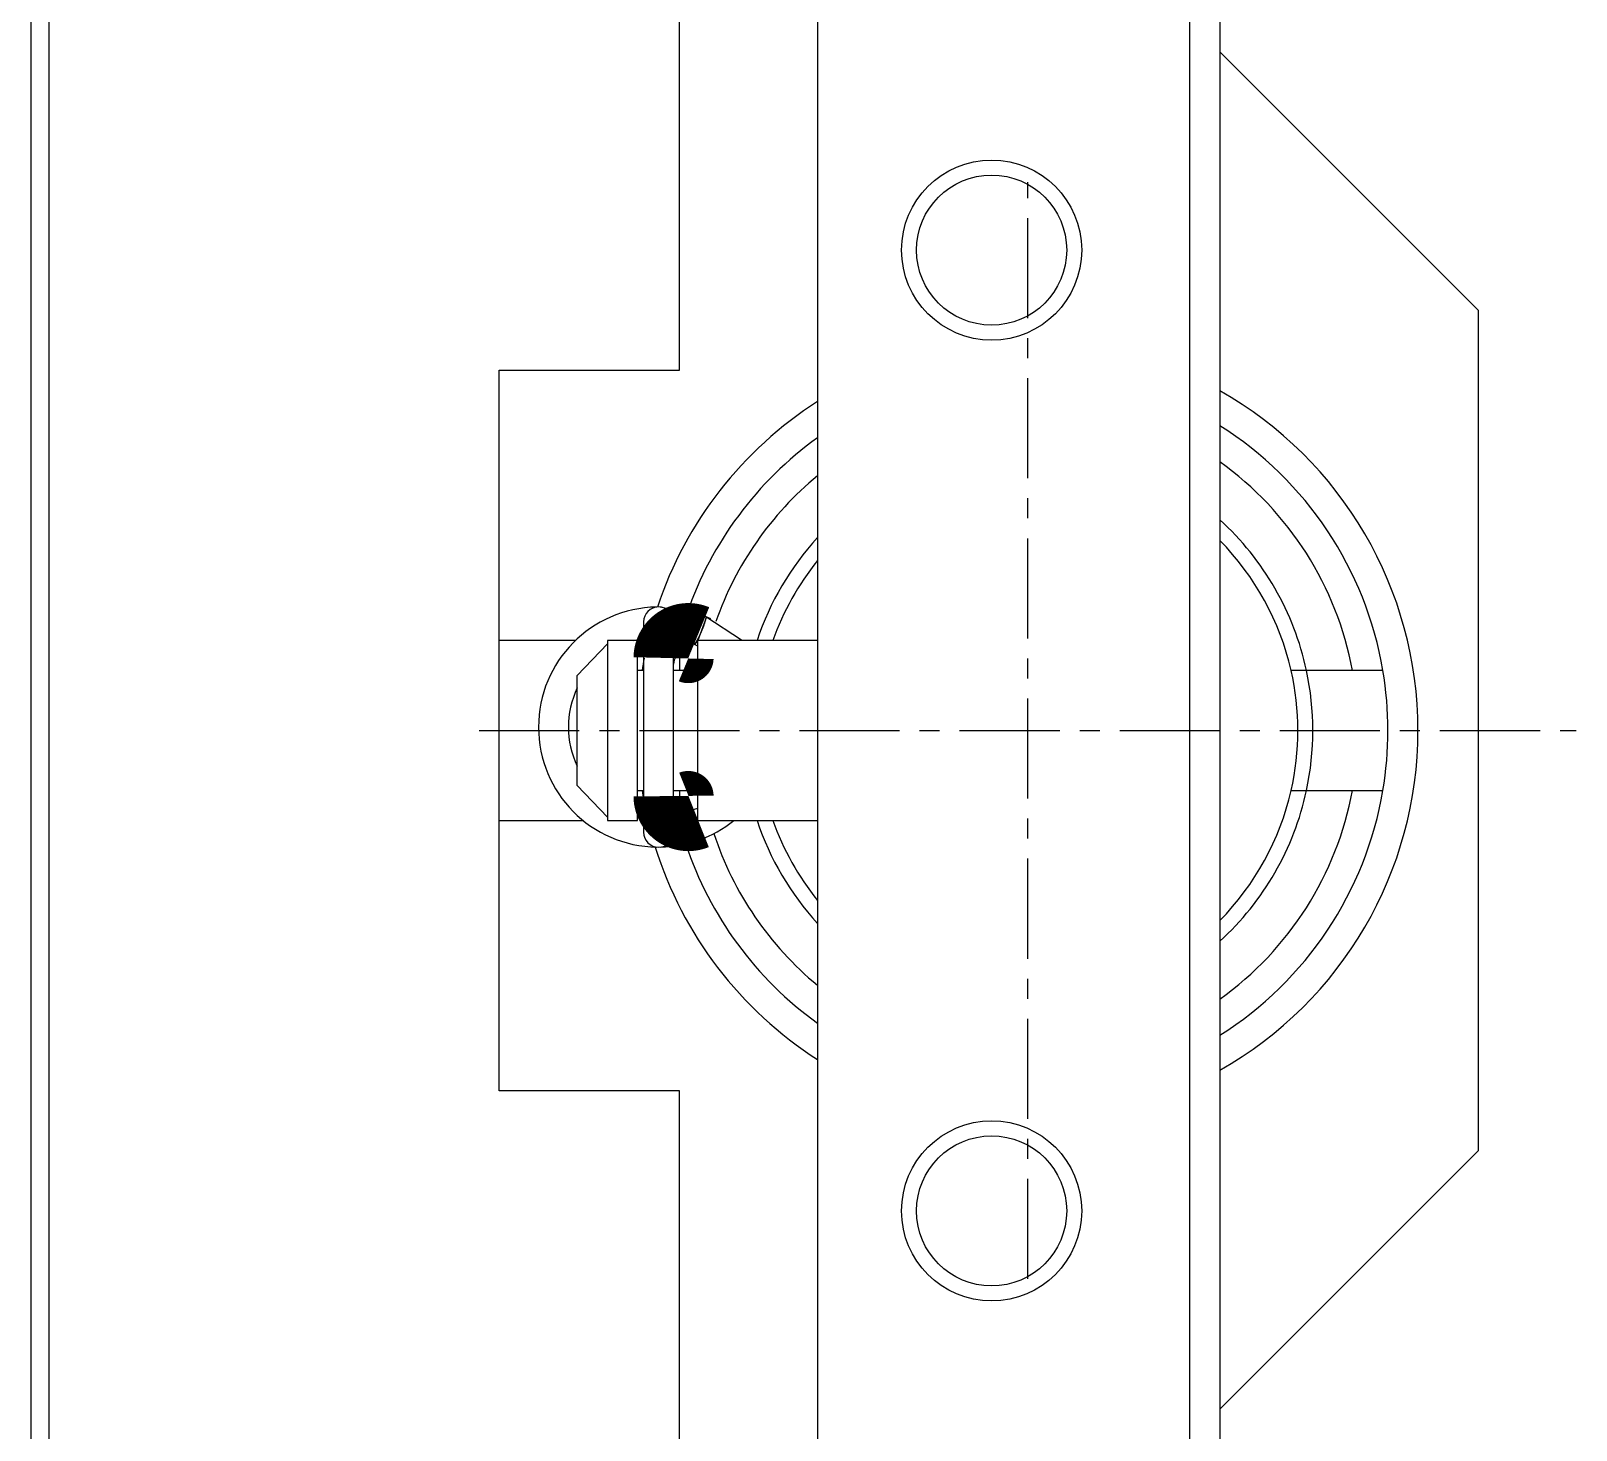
# Model space of a CAD drawing. Extents: x 92 to 449, y 62 to 331.
# Drawn here: x 110.42 to 129.72, y 171.6 to 189.07 of the extents above; entities that cross this region are included whole.
import ezdxf

# ---------------------------------------------------------------- set-up
doc = ezdxf.new("R2010")
doc.units = 0
doc.linetypes.add('CENTER', pattern=[2, 1.25, -0.25, 0.25, -0.25])
doc.layers.get('0').update_dxf_attribs({"linetype": 'CONTINUOUS'})

msp = doc.modelspace()

# ---------------------------------------------------------------- linework, layer by layer
at = {"color": 7, "linetype": 'CONTINUOUS'}
for p, q in [((125.2656383657652, 202.45762102235), (125.2656383657652, 158.2076210223501)), ((110.6406383657652, 202.0826210223503), (110.6406383657652, 158.5826210223501)), ((124.8906383657652, 158.5826210223501), (124.8906383657652, 202.0826210223503)), ((110.4156383657652, 195.3326210223502), (110.4156383657652, 165.3326210223502)), ((120.2406383657652, 194.58262102235), (120.2406383657652, 166.0826210223502)), ((118.5156383657652, 184.8326210223502), (118.5156383657652, 189.70762102235)), ((128.4906383657652, 185.58262102235), (125.2656383657652, 188.8076210223503)), ((128.4906383657652, 185.58262102235), (128.4906383657652, 175.0826210223501)), ((116.2656383657652, 181.1388710223502), (116.2656383657652, 184.8326210223502)), ((116.2656383657652, 184.8326210223502), (118.5156383657652, 184.8326210223502)), ((118.8503153657652, 181.7512090223503), (118.2770483657652, 181.8742230223502)), ((118.0674193657652, 181.6878580223503), (118.0674193657652, 179.06285802235)), ((118.8457003657652, 181.75411702235), (118.4270963657652, 181.7619910223502)), ((118.4424193657652, 179.06285802235), (118.4424193657652, 181.6878580223503)), ((118.8521473657652, 181.75042702235), (118.7438863657652, 181.4554100223502)), ((119.2902563657652, 181.4593980223502), (118.8453163657652, 181.7533740223503)), ((118.9065043657652, 181.72551102235), (118.8503153657652, 181.7512090223503)), ((117.2184253657652, 181.45762102235), (116.2656383657652, 181.45762102235)), ((117.990638365765, 181.45762102235), (117.6156383657652, 181.45762102235)), ((117.6156383657652, 181.45762102235), (117.6156383657652, 181.4168830223503)), ((117.9464943657652, 181.45791702235), (118.0673983657652, 181.4854110223502)), ((117.990638365765, 179.2076210223501), (117.990638365765, 181.45762102235)), ((118.7438863657652, 181.4554100223502), (118.7052633657652, 181.40719702235)), ((120.2406383657652, 181.45762102235), (118.7406383657652, 181.45762102235)), ((118.7406383657652, 181.45762102235), (118.7406383657652, 179.2076210223501)), ((117.2406383657652, 181.02000702235), (117.6156383657652, 181.4168830223503)), ((117.6156383657652, 181.4168830223503), (117.6156383657652, 179.2483590223502)), ((118.5156383657652, 181.38627302235), (118.5156383657652, 181.0826210223502)), ((118.6984413657652, 181.4101480223503), (118.7407183657652, 181.39095902235)), ((116.2656383657652, 179.5263710223503), (116.2656383657652, 181.1388710223502)), ((118.0674193657652, 181.0826210223502), (117.990638365765, 181.0826210223502)), ((118.0674193657652, 181.0826210223502), (117.990638365765, 181.0826210223502)), ((118.5155943657652, 181.0826210223502), (118.4424103657652, 181.0826210223502)), ((118.5156383657652, 181.0826210223502), (118.4424193657652, 181.0826210223502)), ((118.5156383657652, 181.0826210223502), (118.4424193657652, 181.0826210223502)), ((118.7406383657652, 181.0826210223502), (118.4424193657652, 181.0826210223502)), ((126.3482963657652, 181.0826210223502), (126.1562503657652, 181.0826210223502)), ((127.3026983657652, 181.0826210223502), (126.3482963657652, 181.0826210223502)), ((126.9218833657652, 181.0826210223502), (126.3482963657652, 181.0826210223502)), ((127.3026983657652, 181.0826210223502), (126.9218833657652, 181.0826210223502)), ((117.2406383657652, 179.6452350223501), (117.2406383657652, 181.02000702235)), ((116.2656383657652, 175.8326210223501), (116.2656383657652, 179.5263710223503)), ((117.6156383657652, 179.2483590223502), (117.2406383657652, 179.6452350223501)), ((117.990638365765, 179.5826210223502), (118.0674193657652, 179.5826210223502)), ((117.990638365765, 179.5826210223502), (118.0674193657652, 179.5826210223502)), ((118.4424103657652, 179.5826210223502), (118.5155943657652, 179.5826210223502)), ((118.4424193657652, 179.5826210223502), (118.5156383657652, 179.5826210223502)), ((118.4424193657652, 179.5826210223502), (118.7406383657652, 179.5826210223502)), ((118.5156383657652, 179.5825630223502), (118.5156383657652, 179.3644470223503)), ((126.1562503657652, 179.5826210223502), (126.3482963657652, 179.5826210223502)), ((126.3482963657652, 179.5826210223502), (126.9218833657652, 179.5826210223502)), ((126.9218833657652, 179.5826210223502), (127.3026983657652, 179.5826210223502)), ((118.7407203657652, 179.35995202235), (118.4424253657652, 179.2652860223502)), ((118.6992103657652, 179.3415550223502), (118.6969653657652, 179.34054002235)), ((116.2656383657652, 179.2076210223501), (117.315579365765, 179.2076210223501)), ((117.6156383657652, 179.2483590223502), (117.6156383657652, 179.2076210223501)), ((117.6156383657652, 179.2076210223501), (117.990638365765, 179.2076210223501)), ((118.0674073657651, 179.2654890223502), (117.9905633657652, 179.2812000223501)), ((118.7406383657652, 179.2076210223501), (120.2406383657652, 179.2076210223501)), ((118.7983363657652, 178.97881202235), (118.7990913657652, 178.9790570223503)), ((118.7990913657652, 178.9790570223503), (118.7998893657652, 178.9793180223503)), ((118.7998893657652, 178.9793180223503), (118.8010153657652, 178.97968902235)), ((118.8010153657652, 178.97968902235), (118.8017733657652, 178.97994002235)), ((118.8017733657652, 178.97994002235), (118.8028463657652, 178.98029702235)), ((118.8028463657652, 178.98029702235), (118.8041913657652, 178.9807480223503)), ((118.8041913657652, 178.9807480223503), (118.8061743657652, 178.9814200223502)), ((118.8061743657652, 178.9814200223502), (118.8081593657652, 178.9821010223502)), ((118.8081593657652, 178.9821010223502), (118.8118373657652, 178.9833850223502)), ((118.8118373657652, 178.9833850223502), (118.8457003657652, 178.9965980223503)), ((118.8426993657652, 178.9966830223502), (118.8445463657652, 178.9963540223502)), ((118.8445463657652, 178.9963540223502), (118.8442973657652, 178.99694702235)), ((118.5156383657652, 175.8326210223501), (116.2656383657652, 175.8326210223501)), ((118.5156383657652, 170.9576210223501), (118.5156383657652, 175.8326210223501)), ((125.2656383657652, 171.8576210223502), (128.4906383657652, 175.0826210223501))]:
    msp.add_line(p, q, dxfattribs=at)
at = {"color": 1, "linetype": 'CENTER'}
for p, q in [((122.8656383657652, 173.4826210223502), (122.8656383657652, 187.1826210223503)), ((116.0156383657652, 180.33262102235), (129.7156383657652, 180.33262102235))]:
    msp.add_line(p, q, dxfattribs=at)
at = {"color": 7, "linetype": 'CONTINUOUS', "const_width": 1}
for points in [[(118.4424193657652, 181.2364720223503), (118.4426213657651, 181.2451600223502), (118.4432623657652, 181.2543080223503), (118.4443423657652, 181.26341302235), (118.4458583657652, 181.27245602235), (118.4478083657652, 181.2814150223503), (118.4501863657652, 181.2902700223503), (118.4529883657652, 181.2990010223503), (118.456209365765, 181.30758802235), (118.4598433657652, 181.3160110223502), (118.4638813657652, 181.3242500223503), (118.4683163657652, 181.33228702235), (118.4731403657652, 181.34010102235), (118.4783413657652, 181.3476740223503), (118.4839103657652, 181.3549870223502), (118.4898363657652, 181.3620230223502), (118.4961053657652, 181.3687620223502), (118.5027043657652, 181.3751880223503), (118.5096203657652, 181.3812830223502), (118.5168363657652, 181.3870310223503), (118.5243373657651, 181.3924160223502), (118.5321063657652, 181.3974230223502), (118.5401243657652, 181.40203602235), (118.5483733657652, 181.40624302235), (118.5568313657652, 181.41003002235), (118.5654793657652, 181.4133860223502), (118.5742953657652, 181.41629902235), (118.5832563657652, 181.41876002235), (118.5923373657652, 181.4207600223502), (118.6015163657652, 181.42229302235), (118.6107683657652, 181.4233530223502), (118.6200673657652, 181.4239360223502), (118.6293883657652, 181.4240390223502), (118.6387043657652, 181.42366002235), (118.6479913657652, 181.4228020223503), (118.6572233657652, 181.42146602235), (118.6663733657652, 181.4196570223502), (118.6754163657652, 181.4173790223503), (118.6843293657652, 181.4146390223502), (118.6930863657652, 181.41144802235), (118.6980573657652, 181.4094050223503)], [(118.6980573657652, 179.3413110223502), (118.6891473657652, 179.33776902235), (118.6803473657652, 179.33479002235), (118.6713983657652, 179.33226402235), (118.6623243657652, 179.33019802235), (118.6531513657652, 179.3286000223502), (118.6439033657652, 179.3274760223503), (118.6346043657652, 179.3268290223503), (118.6252813657652, 179.3266630223502), (118.6159603657652, 179.3269780223502), (118.6066673657652, 179.32777302235), (118.5974273657652, 179.32904502235), (118.5882653657652, 179.3307920223502), (118.5792083657652, 179.3330060223503), (118.5702793657652, 179.3356820223501), (118.5615033657652, 179.3388100223502), (118.5529023657652, 179.3423800223503), (118.5445003657652, 179.34638202235), (118.5363173657652, 179.3508030223503), (118.5283753657652, 179.3556290223502), (118.5206923657652, 179.3608450223501), (118.5132883657652, 179.3664370223502), (118.5061793657652, 179.37238902235), (118.4993823657652, 179.3786830223502), (118.4929133657652, 179.3853020223502), (118.4867853657652, 179.3922280223503), (118.4810113657652, 179.3994420223502), (118.4756053657652, 179.4069270223502), (118.4705763657652, 179.41466102235), (118.4659363657652, 179.4226270223503), (118.4616933657652, 179.4308040223502), (118.4578553657652, 179.4391730223503), (118.4544313657652, 179.4477120223502), (118.4514263657652, 179.4564030223502), (118.4488463657652, 179.4652240223503), (118.4466963657652, 179.4741550223502), (118.4449793657652, 179.4831750223502), (118.4436993657652, 179.4922640223503), (118.4428573657652, 179.5014010223503), (118.4424563657652, 179.5105650223501), (118.4424193657652, 179.51424302235)]]:
    msp.add_lwpolyline(points, dxfattribs=at)
at = {"color": 7, "linetype": 'CONTINUOUS'}
for points in [[(118.6989999999999, 181.409, 0), (118.7, 181.409, 0), (118.7009999999999, 181.409, 0), (118.7009999999999, 181.41, 0), (118.702, 181.41, 0), (118.7029999999999, 181.41, 0), (118.7039999999998, 181.4109999999999, 0), (118.7049999999999, 181.412, 0), (118.7059999999999, 181.412, 0), (118.7059999999999, 181.4129999999999, 0), (118.707, 181.4139999999999, 0), (118.7089999999999, 181.4149999999999, 0), (118.71, 181.416, 0), (118.711, 181.418, 0), (118.7119999999999, 181.419, 0), (118.713, 181.4199999999999, 0), (118.714, 181.4219999999999, 0), (118.7159999999999, 181.424, 0), (118.717, 181.425, 0), (118.7179999999999, 181.427, 0), (118.72, 181.4289999999998, 0), (118.721, 181.4309999999999, 0), (118.7219999999999, 181.4329999999999, 0), (118.7239999999998, 181.4359999999998, 0), (118.7249999999998, 181.4379999999999, 0), (118.727, 181.44, 0), (118.7279999999998, 181.4429999999999, 0), (118.73, 181.4449999999999, 0), (118.732, 181.4479999999998, 0), (118.733, 181.451, 0), (118.735, 181.4529999999998, 0), (118.737, 181.4559999999999, 0), (118.738, 181.459, 0), (118.74, 181.4619999999999, 0), (118.742, 181.465, 0), (118.7429999999999, 181.4689999999999, 0), (118.745, 181.472, 0), (118.747, 181.475, 0), (118.7489999999999, 181.4779999999998, 0), (118.751, 181.482, 0), (118.752, 181.485, 0), (118.754, 181.489, 0), (118.7559999999999, 181.4919999999999, 0), (118.758, 181.4959999999999, 0), (118.7599999999999, 181.4999999999998, 0), (118.762, 181.5039999999999, 0), (118.764, 181.507, 0), (118.765, 181.5109999999999, 0), (118.767, 181.5149999999999, 0), (118.7689999999999, 181.519, 0), (118.771, 181.5229999999999, 0), (118.7729999999999, 181.5269999999999, 0), (118.775, 181.5309999999998, 0), (118.7769999999999, 181.535, 0), (118.7789999999999, 181.5389999999999, 0), (118.7799999999999, 181.543, 0), (118.782, 181.5469999999999, 0), (118.784, 181.552, 0), (118.786, 181.5559999999999, 0), (118.788, 181.56, 0), (118.79, 181.5639999999999, 0), (118.792, 181.568, 0), (118.7929999999999, 181.5729999999998, 0), (118.795, 181.577, 0), (118.797, 181.5809999999999, 0), (118.7989999999998, 181.585, 0), (118.801, 181.59, 0), (118.802, 181.5939999999999, 0), (118.8039999999999, 181.5979999999999, 0), (118.8059999999999, 181.6019999999998, 0), (118.8069999999999, 181.606, 0), (118.809, 181.6109999999999, 0), (118.8109999999998, 181.615, 0), (118.812, 181.619, 0), (118.8139999999998, 181.623, 0), (118.815, 181.627, 0), (118.8169999999999, 181.6309999999998, 0), (118.819, 181.6349999999999, 0), (118.8199999999998, 181.639, 0), (118.8209999999999, 181.643, 0), (118.8229999999998, 181.6469999999999, 0), (118.8239999999999, 181.6509999999999, 0), (118.8259999999999, 181.655, 0), (118.827, 181.6589999999999, 0), (118.8279999999999, 181.6629999999999, 0), (118.8299999999999, 181.6659999999999, 0), (118.8309999999999, 181.6699999999999, 0), (118.832, 181.674, 0), (118.833, 181.6769999999999, 0), (118.8339999999999, 181.6809999999999, 0), (118.835, 181.684, 0), (118.836, 181.687, 0), (118.837, 181.6909999999998, 0), (118.8379999999998, 181.6939999999999, 0), (118.839, 181.6969999999998, 0), (118.84, 181.6999999999999, 0), (118.8409999999999, 181.703, 0), (118.842, 181.7059999999999, 0), (118.8429999999998, 181.709, 0), (118.8429999999998, 181.7119999999999, 0), (118.8439999999998, 181.7149999999998, 0), (118.845, 181.717, 0), (118.845, 181.7199999999999, 0), (118.846, 181.722, 0), (118.846, 181.7249999999999, 0), (118.8469999999999, 181.727, 0), (118.8469999999999, 181.729, 0), (118.8469999999999, 181.732, 0), (118.8479999999999, 181.734, 0), (118.8479999999999, 181.7359999999999, 0), (118.8479999999999, 181.7379999999998, 0), (118.8479999999999, 181.7389999999998, 0), (118.8489999999999, 181.7409999999999, 0), (118.8489999999999, 181.7429999999999, 0), (118.8489999999999, 181.744, 0), (118.8489999999999, 181.745, 0), (118.8489999999999, 181.747, 0), (118.8489999999999, 181.7479999999999, 0), (118.8479999999999, 181.749, 0), (118.8479999999999, 181.75, 0), (118.8479999999999, 181.7509999999998, 0), (118.8479999999999, 181.752, 0), (118.8469999999999, 181.752, 0), (118.8469999999999, 181.7529999999999, 0), (118.8469999999999, 181.7529999999999, 0), (118.846, 181.7539999999999, 0), (118.846, 181.7539999999999, 0), (118.845, 181.7539999999999, 0), (118.845, 181.7539999999999, 0)], [(118.845, 178.9959999999999, 0), (118.845, 178.9959999999999, 0), (118.845, 178.9959999999999, 0), (118.845, 178.9959999999999, 0), (118.845, 178.9959999999999, 0), (118.845, 178.9959999999999, 0), (118.845, 178.9959999999999, 0), (118.845, 178.9959999999999, 0), (118.845, 178.9959999999999, 0), (118.845, 178.9959999999999, 0), (118.845, 178.9959999999999, 0), (118.845, 178.9959999999999, 0), (118.845, 178.9959999999999, 0), (118.845, 178.9959999999999, 0), (118.845, 178.9959999999999, 0), (118.845, 178.9959999999999, 0), (118.845, 178.9959999999999, 0), (118.845, 178.9959999999999, 0), (118.845, 178.9959999999999, 0), (118.845, 178.9959999999999, 0), (118.845, 178.9959999999999, 0), (118.845, 178.9959999999999, 0), (118.845, 178.9959999999999, 0), (118.845, 178.9959999999999, 0), (118.845, 178.9959999999999, 0), (118.845, 178.9959999999999, 0), (118.845, 178.9959999999999, 0), (118.845, 178.9959999999999, 0), (118.845, 178.9959999999999, 0), (118.845, 178.9959999999999, 0), (118.845, 178.9959999999999, 0), (118.845, 178.9959999999999, 0), (118.845, 178.9959999999999, 0), (118.845, 178.9959999999999, 0), (118.845, 178.9959999999999, 0), (118.845, 178.9959999999999, 0), (118.845, 178.9959999999999, 0), (118.845, 178.9959999999999, 0), (118.845, 178.9959999999999, 0), (118.845, 178.9959999999999, 0), (118.845, 178.9959999999999, 0), (118.845, 178.9959999999999, 0), (118.845, 178.9959999999999, 0), (118.845, 178.9959999999999, 0), (118.845, 178.9959999999999, 0), (118.845, 178.9959999999999, 0), (118.845, 178.9959999999999, 0), (118.845, 178.9959999999999, 0), (118.845, 178.9959999999999, 0), (118.845, 178.9959999999999, 0), (118.845, 178.9959999999999, 0), (118.845, 178.9959999999999, 0), (118.845, 178.9959999999999, 0), (118.845, 178.9959999999999, 0), (118.845, 178.9959999999999, 0), (118.845, 178.9959999999999, 0), (118.845, 178.9959999999999, 0), (118.845, 178.9959999999999, 0), (118.845, 178.9959999999999, 0), (118.845, 178.9959999999999, 0), (118.845, 178.9959999999999, 0), (118.845, 178.9959999999999, 0), (118.845, 178.9959999999999, 0), (118.845, 178.9959999999999, 0), (118.845, 178.9959999999999, 0), (118.845, 178.9959999999999, 0), (118.845, 178.9959999999999, 0), (118.845, 178.9959999999999, 0), (118.845, 178.9959999999999, 0), (118.845, 178.9959999999999, 0), (118.845, 178.9959999999999, 0), (118.845, 178.9959999999999, 0), (118.845, 178.9959999999999, 0), (118.845, 178.9959999999999, 0), (118.845, 178.9959999999999, 0), (118.845, 178.9959999999999, 0), (118.845, 178.9959999999999, 0), (118.845, 178.9959999999999, 0), (118.845, 178.9959999999999, 0), (118.845, 178.9959999999999, 0), (118.845, 178.9959999999999, 0), (118.845, 178.9959999999999, 0), (118.845, 178.9959999999999, 0), (118.845, 178.9959999999999, 0), (118.845, 178.9959999999999, 0), (118.845, 178.9959999999999, 0), (118.845, 178.9959999999999, 0), (118.845, 178.9959999999999, 0), (118.845, 178.9959999999999, 0), (118.845, 178.9959999999999, 0), (118.845, 178.9959999999999, 0), (118.845, 178.9959999999999, 0), (118.845, 178.9959999999999, 0), (118.845, 178.9959999999999, 0), (118.845, 178.9959999999999, 0), (118.845, 178.9959999999999, 0), (118.845, 178.9959999999999, 0), (118.845, 178.9959999999999, 0), (118.845, 178.997, 0), (118.845, 178.997, 0), (118.845, 178.997, 0), (118.845, 178.997, 0), (118.845, 178.997, 0), (118.845, 178.997, 0), (118.845, 178.997, 0), (118.846, 178.997, 0), (118.846, 178.997, 0), (118.846, 178.997, 0), (118.846, 178.997, 0), (118.846, 178.997, 0), (118.846, 178.997, 0), (118.846, 178.997, 0), (118.846, 178.997, 0), (118.846, 178.997, 0), (118.846, 178.997, 0), (118.846, 178.997, 0), (118.846, 178.997, 0), (118.846, 178.997, 0), (118.846, 178.997, 0), (118.846, 178.997, 0), (118.846, 178.997, 0), (118.846, 178.997, 0), (118.846, 178.997, 0), (118.846, 178.997, 0), (118.846, 178.997, 0), (118.846, 178.997, 0), (118.846, 178.997, 0), (118.846, 178.997, 0), (118.846, 178.997, 0)]]:
    msp.add_polyline3d(points, dxfattribs=at)
at = {"color": 3, "linetype": 'CONTINUOUS'}
for centre in [(122.4156383657652, 186.33262102235), (122.4156383657652, 174.3326210223502)]:
    msp.add_circle(centre, 1.125, dxfattribs=at)
at = {"color": 7, "linetype": 'CONTINUOUS'}
for centre in [(122.4156383657652, 186.33262102235), (122.4156383657652, 174.3326210223502)]:
    msp.add_circle(centre, 0.9375, dxfattribs=at)
for centre, radius, start, end in [((122.8656383657652, 180.33262102235), 4.875, 0, 60.50762700000032), ((122.8656383657652, 180.33262102235), 4.875, 122.5789699999999, 161.5574960000001), ((122.8656383657652, 180.33262102235), 4.5, 9.594064999999649, 57.76904700000014), ((122.8656383657652, 180.33262102235), 4.5, 125.6853349999999, 160.9826499999996), ((122.8656383657652, 180.33262102235), 4.125, 10.47567900000003, 54.42147399999988), ((122.8656383657652, 180.33262102235), 4.125, 129.5211959999998, 160.7587750000002), ((122.8656383657652, 180.33262102235), 3.375, 12.83958499999969, 44.67461000000009), ((122.8656383657652, 180.33262102235), 3.375, 141.0575590000002, 160.5287790000001), ((118.2549563657652, 180.37539702235), 1.499044, 90.85276599999987, 269.1982519999999), ((118.254919365765, 181.6878580223503), 0.1875, 0, 180), ((122.8656383657652, 180.33262102235), 4.875, 169.3125599999995, 171.1501169999996), ((122.8656383657652, 180.33262102235), 4.5, 166.8577969999996, 169.4007059999998), ((122.8656383657652, 180.33262102235), 3.5625, 347.8467989999999, 12.15319399999997), ((122.8656383657652, 180.33262102235), 4.5, 350.4059290000001, 9.594064999999649), ((118.2552403657652, 180.3755710223503), 1.126026999999999, 154.3104689999994, 205.6947579999998), ((122.8656383657652, 180.33262102235), 4.875, 299.4923729999996, 0), ((122.8656383657652, 180.33262102235), 4.875, 188.8498829999994, 190.1823519999997), ((122.8656383657652, 180.33262102235), 3.375, 315.3253899999999, 347.1604089999997), ((122.8656383657652, 180.33262102235), 4.125, 305.5785259999997, 349.524315), ((122.8656383657652, 180.33262102235), 4.5, 302.2309529999997, 350.4059290000001), ((118.2536163657652, 180.37930102235), 1.503020999999999, 270.9363130000001, 308.765119), ((122.8656383657652, 180.33262102235), 3.375, 199.4712209999996, 218.9424409999995), ((118.254919365765, 179.06285802235), 0.1875, 180, 0), ((122.8656383657652, 180.33262102235), 4.5, 198.3566019999994, 234.3146649999999), ((122.8656383657652, 180.33262102235), 4.125, 198.1722070000001, 230.478804), ((122.8656383657652, 180.33262102235), 4.875, 197.373777, 237.42103)]:
    msp.add_arc(centre, radius, start, end, dxfattribs=at)
at = {"color": 3, "linetype": 'CONTINUOUS'}
for radius, start, end in [(3.5625, 12.15319399999997, 47.64794499999996), (3.5625, 137.4631020000001, 161.59152), (3.375, 347.1604089999997, 12.83958499999969), (3.5625, 312.352055, 347.8467989999999), (3.5625, 198.4084799999996, 222.5368979999998)]:
    msp.add_arc((122.8656383657652, 180.33262102235), radius, start, end, dxfattribs=at)

doc.saveas('drawing.dxf')
